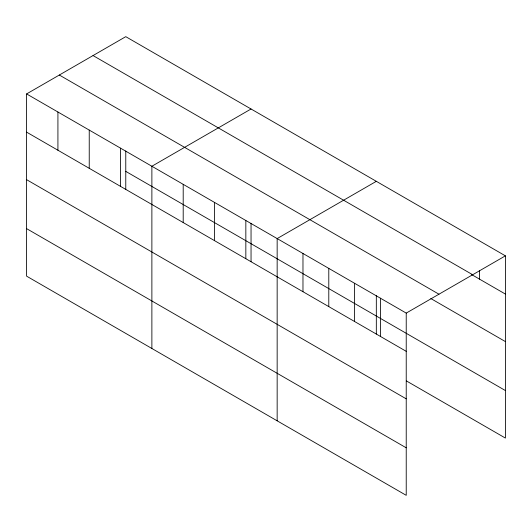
<?xml version="1.0" encoding="UTF-8"?>
<svg xmlns="http://www.w3.org/2000/svg" width="532" height="532" viewBox="0 0 532 532"><rect width="100%" height="100%" fill="white"/><g stroke="black" fill="none" stroke-linecap="round" stroke-linejoin="round"><path stroke-width="0.8" d="M26.6 93.925L406.229 313.102L406.229 495.332L26.6 276.155L26.6 93.925L125.771 36.668L505.4 255.845L505.4 438.075L406.441 380.945M251.044 108.994L151.879 166.25L151.879 348.487M376.324 181.326L277.159 238.582L277.159 420.812M406.229 313.102L505.4 255.845M93.04 55.561L472.675 274.738M471.698 274.612L505.4 294.07M59.325 75.025L438.96 294.203M430.82 298.538L505.4 341.591M125.771 171.377L505.4 390.555M26.6 132.142L406.229 351.326M26.6 179.67L406.229 398.847M26.6 228.634L406.229 447.811M479.585 270.855L479.585 279.167M380.42 298.193L380.42 336.417M376.324 295.632L376.324 334.063M354.605 283.29L354.605 321.514M328.789 268.387L328.789 306.612M302.974 253.485L302.974 291.709M251.044 223.307L251.044 261.731M245.837 220.494L245.837 258.718M214.516 202.413L214.516 240.637M183.201 184.331L183.201 222.556M125.771 150.975L125.771 189.405M120.558 148.169L120.558 186.393M89.236 130.087L89.236 168.311M57.922 112.006L57.922 150.23"/></g></svg>
